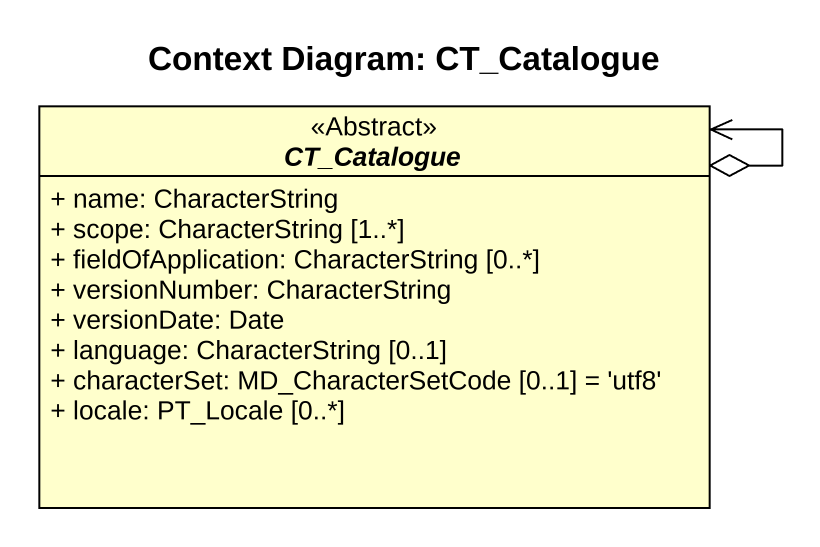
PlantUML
@startuml
title Context Diagram: CT_Catalogue
hide circle
hide empty members
skinparam classAttributeIconSize 0
abstract class CT_Catalogue <<Abstract>> {
  + name: CharacterString
  + scope: CharacterString [1..*]
  + fieldOfApplication: CharacterString [0..*]
  + versionNumber: CharacterString
  + versionDate: Date
  + language: CharacterString [0..1]
  + characterSet: MD_CharacterSetCode [0..1] = 'utf8'
  + locale: PT_Locale [0..*]
}
CT_Catalogue o--> CT_Catalogue
@enduml
